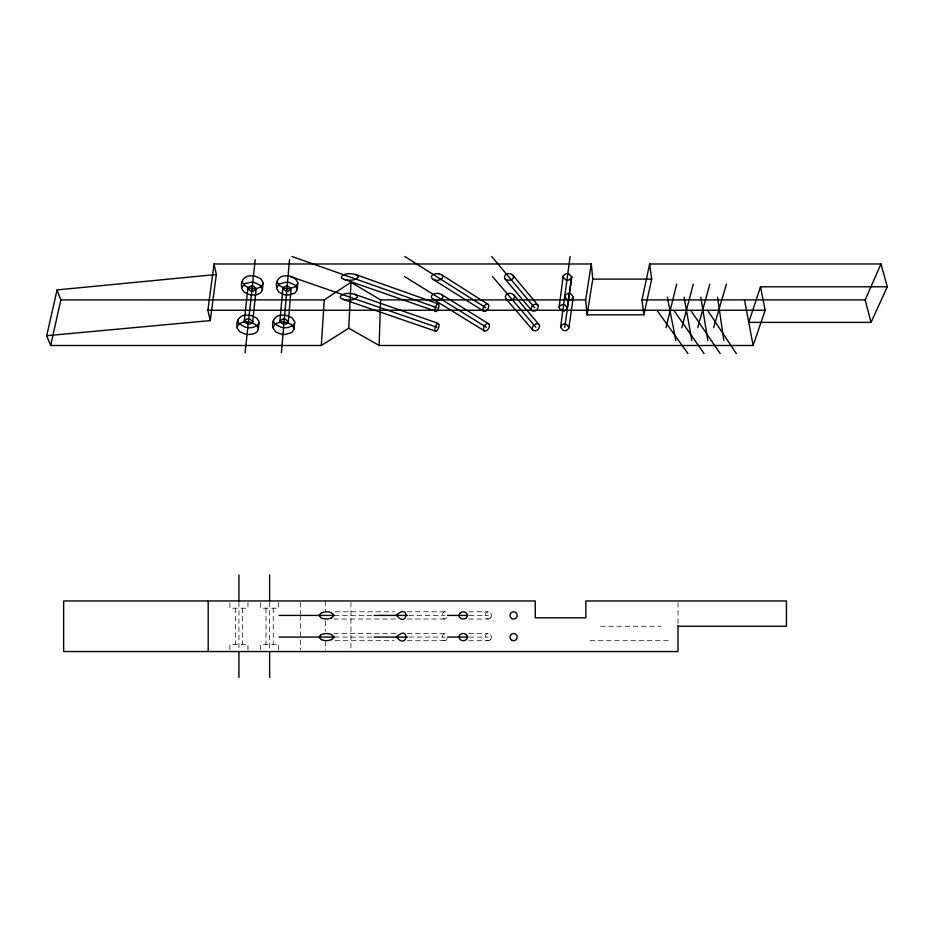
<?xml version="1.0" encoding="UTF-8"?>
<svg xmlns="http://www.w3.org/2000/svg" width="934" height="934" viewBox="0 0 934 934"><rect width="100%" height="100%" fill="white"/><g stroke="black" fill="none" stroke-linecap="round" stroke-linejoin="round"><path stroke-width="0.7" stroke-dasharray="4.67 3.5" d="M335.096 611.793L394.323 611.793M407.329 611.793L444.911 611.793M468.81 611.793L488.284 611.793M334.465 615.413L373.845 615.413M408.835 615.413L444.911 615.413M469.323 615.413L488.284 615.413M333.66 619.02L395.771 619.02M407.329 619.02L444.911 619.02M468.81 619.02L488.284 619.02M600.527 626.247L660.898 626.247M333.66 633.474L395.771 633.474M407.329 633.474L444.911 633.474M468.81 633.474L488.284 633.474M334.465 637.093L373.845 637.093M408.835 637.093L444.911 637.093M469.323 637.093L488.284 637.093M335.096 640.712L394.323 640.712M407.329 640.712L444.911 640.712M468.81 640.712L488.284 640.712M590.09 640.712L670.098 640.712M678.014 602.395L678.014 624.087M350.951 602.395L350.951 650.099M325.651 600.959L325.651 611.069M325.651 621.192L325.651 631.314M325.651 641.424L325.651 650.099M300.363 602.395L300.363 613.965M300.363 615.413L300.363 650.099M278.671 602.395L278.671 608.186L260.609 608.186L260.609 602.395M278.671 650.099L278.671 644.32L260.609 644.32L260.609 650.099M273.253 608.186L273.253 644.32M269.634 602.43L269.634 650.076M266.027 608.186L266.027 644.32M247.954 602.395L247.954 608.186L229.892 608.186L229.892 602.395M247.954 650.099L247.954 644.32L229.892 644.32L229.892 650.099M242.536 608.186L242.536 644.32M238.917 602.43L238.917 650.076M235.31 608.186L235.31 644.32M446.896 617.689A3.619 2.557 -90 0 1 442.985 617.783A3.619 2.557 -90 0 1 443.58 612.319A3.619 2.557 -90 0 1 447.293 614.082M447.188 638.751A3.619 2.557 -90 0 1 443.37 639.977A3.619 2.557 -90 0 1 443.171 634.455A3.619 2.557 -90 0 1 447.047 635.12M490.84 617.491A3.619 3.129 -90 0 0 488.564 611.805A3.619 3.129 -90 0 0 485.447 616.93A3.619 3.129 -90 0 0 490.84 617.491M490.84 639.171A3.619 3.129 -90 0 0 488.564 633.497A3.619 3.129 -90 0 0 485.447 638.611A3.619 3.129 -90 0 0 490.84 639.171"/><path stroke-width="1.4" d="M760.498 286.785L765.179 310.251L753.119 345.498L379.169 345.498L380.558 299.907L350.997 282.266L324.25 299.907L60.827 299.919L57.067 289.914L216.303 274.514L214.061 263.983L591.292 263.983L592.786 279.114L587.054 314.828L643.865 314.828L651.687 279.114L649.655 263.983L880.995 263.972L887.3 286.785L871.048 322.393L748.764 322.393L760.498 286.785L887.3 286.785M57.067 289.914L46.7 335.703L50.669 345.51L321.319 345.498L348.756 328.208L350.997 282.266M321.319 345.498L324.25 299.907M294.07 329.037L294.619 322.323A3.794 3.794 0 0 0 294.595 321.483L291.677 317.49L286.084 315.377A17.583 17.583 0 0 0 282.302 315.155C275.857 314.793 271.117 320.724 272.973 327.239A3.759 3.759 0 0 0 273.008 328.208L276.009 332.154L281.578 334.22A17.781 17.781 0 0 0 285.337 334.43L291.735 332.551L294.07 329.037A3.748 3.748 0 0 0 294.047 328.208L291.116 324.226L285.5 322.113A17.781 17.781 0 0 0 281.706 321.891L275.332 323.759L272.973 327.239M297.281 289.528L297.794 283.119A4.005 4.005 0 0 0 297.771 282.266L294.934 278.204L289.482 276.067A16.508 16.508 0 0 0 285.792 275.834C279.5 275.507 274.946 281.403 276.674 287.695A3.981 3.981 0 0 0 276.709 288.676L278.916 292.167L284.076 294.595A16.637 16.637 0 0 0 288.734 295.016L294.981 293.101L297.281 289.528A3.97 3.97 0 0 0 297.257 288.676L295.109 285.162L289.925 282.687A16.637 16.637 0 0 0 285.22 282.255L278.997 284.158L276.674 287.695M281.379 352.783L289.517 259.652M286.259 323.771A6.585 6.585 0 0 1 282.512 323.678L280.118 322.043A1.646 1.646 0 0 1 279.908 321.109L282.897 288.092L285.606 286.189A6.526 6.526 0 0 1 288.151 286.294L291.093 288.676M258.321 329.258L259.01 322.534A3.783 3.783 0 0 0 258.963 321.483L256.628 318.015L251.246 315.587A17.793 17.793 0 0 0 247.288 315.132C240.738 314.454 235.298 320.152 237.189 327.028A3.759 3.759 0 0 0 237.236 328.208L239.641 331.64L245.023 334.022A17.991 17.991 0 0 0 248.958 334.454C252.53 334.43 257.515 333.345 258.321 329.258A3.748 3.748 0 0 0 258.274 328.208L255.939 324.752L250.522 322.323A17.991 17.991 0 0 0 246.541 321.868C242.992 321.903 238.042 322.977 237.189 327.028M262.361 289.738L263.014 283.341A4.005 4.005 0 0 0 262.979 282.266L260.714 278.741L255.472 276.266A16.707 16.707 0 0 0 251.596 275.81C245.198 275.168 239.98 280.854 241.731 287.485A3.97 3.97 0 0 0 241.778 288.676L244.113 292.167L249.355 294.595A16.882 16.882 0 0 0 253.196 295.039C256.745 295.039 261.625 293.801 262.361 289.738A3.97 3.97 0 0 0 262.326 288.676L260.049 285.162L254.784 282.698A16.882 16.882 0 0 0 250.896 282.243L244.661 283.679L241.731 287.485M252.694 321.926L256.173 289.12A1.588 1.588 0 0 0 256.161 288.676L253.534 286.399M245.093 352.783L255.204 259.652M252.705 321.483A1.646 1.646 0 0 1 252.157 322.942L250.872 323.713A6.48 6.48 0 0 1 246.938 323.654L244.486 321.997A1.658 1.658 0 0 1 244.264 321.027L247.965 288.011L250.616 286.189A6.55 6.55 0 0 1 253.534 286.411M46.7 335.703L210.243 320.596L216.303 274.514M559.151 307.216A2.557 2.557 0 0 1 559.396 306.41L561.976 304.612A5.114 5.114 0 0 1 564.848 304.881L567.277 307.73A2.533 2.533 0 0 1 567.02 309.084L564.44 310.87A5.114 5.114 0 0 1 561.567 310.602L559.139 307.73A2.533 2.533 0 0 1 559.151 307.216L563.167 276.406M210.243 320.596L207.885 310.263L214.061 263.983M560.645 326.76L570.114 256.488M567.265 308.29L571.55 277.503M564.755 327.309L571.83 276.476M568.853 327.892L573.242 297.362M297.794 283.119L295.506 286.703L289.283 288.618A16.473 16.473 0 0 1 284.648 288.197L279.511 285.769L277.305 282.266A4.016 4.016 0 0 1 277.281 281.286M587.054 314.828L585.676 299.907L591.292 263.983M279.908 321.109L282.698 319.031A6.877 6.877 0 0 1 285.302 319.136L288.302 321.483M263.014 283.341C262.291 287.392 257.434 288.641 253.885 288.641A16.719 16.719 0 0 1 250.055 288.197L244.836 285.769L242.513 282.266A4.005 4.005 0 0 1 242.466 281.064M256.173 289.12L253.488 291.151A6.55 6.55 0 0 1 250.581 290.941L247.942 288.676A1.588 1.588 0 0 1 247.919 288.209M244.276 321.027L247.008 319.031A6.9 6.9 0 0 1 249.985 319.241L252.682 321.483M643.865 314.828L641.973 299.907L649.655 263.983M50.669 345.51L60.827 299.919M665.965 327.776L676.636 284.17M681.832 327.776L693.238 284.17M697.71 327.776L709.84 284.17M713.588 327.776L726.43 284.17M871.048 322.393L865.188 299.907L880.995 263.972M563.424 275.6L566.074 273.779A5.37 5.37 0 0 1 569.039 274.047L571.561 276.943A2.522 2.522 0 0 1 571.293 278.297L568.643 280.107A5.37 5.37 0 0 1 565.665 279.838L563.155 276.943A2.522 2.522 0 0 1 563.412 275.6M460.123 613.008L459.283 614.268A3.164 3.164 0 0 0 459.283 616.545L459.867 617.526A4.577 4.577 0 0 0 466.346 617.794M466.358 617.818L467.21 616.545A3.164 3.164 0 0 0 467.21 614.268L466.626 613.288A4.565 4.565 0 0 0 460.147 613.031M257.422 325.371L253.137 327.39A16.777 16.777 0 0 1 245.303 327.157L239.256 323.853M292.692 325.557L288.186 327.46A16.94 16.94 0 0 1 280.83 327.204L274.946 324.028A5.137 5.137 0 0 1 273.604 321.494A3.794 3.794 0 0 1 273.604 320.514M321.238 634.583L319.3 636.521A1.856 1.856 0 0 0 319.3 637.665L321.483 639.732M331.628 639.603L333.566 637.665A1.856 1.856 0 0 0 333.566 636.521L331.383 634.455M321.483 612.774L319.3 614.841A1.856 1.856 0 0 0 319.3 615.973L321.238 617.923A12.014 12.014 0 0 0 331.325 617.911M331.383 618.039L333.566 615.973A1.856 1.856 0 0 0 333.566 614.841L331.628 612.902A12.014 12.014 0 0 0 321.541 612.902M286.259 323.759L287.952 322.72A1.67 1.67 0 0 0 288.326 321.833L291.104 289.038L288.361 291.151A6.526 6.526 0 0 1 285.816 291.046L282.874 288.676M484.874 311.372L484.291 311.396A1.518 1.518 0 0 1 483.637 311.185L432.64 279.091C428.321 275.425 435.758 272.716 438.992 273.849M592.786 279.114L651.687 279.114M380.558 299.907L585.676 299.907M641.973 299.907L865.188 299.907M207.885 310.263L765.179 310.251M279.044 615.413L334.465 615.413M374.195 615.413L407.387 615.413M447.444 615.413L467.864 615.413M678.014 626.247L786.428 626.247L786.428 600.959L585.851 600.959L585.851 617.818L535.264 617.818L535.264 600.959L63.652 600.959L63.652 651.547L678.014 651.547L678.014 625.523M279.044 637.093L334.465 637.093M374.195 637.093L407.387 637.093M447.444 637.093L467.864 637.093M341.739 278.087A6.269 6.269 0 0 0 344.086 279.336L436.33 311.466A2.72 2.72 0 0 0 436.937 310.964L438.069 309.259A9.994 9.994 0 0 0 438.77 307.298L438.98 305.873A4.366 4.366 0 0 0 438.945 304.986L438.303 303.9L355.515 274.514C351.791 273.464 344.704 272.67 341.459 276.546A1.343 1.343 0 0 0 341.505 277.573L341.797 278.028M438.303 303.9L437.544 304.017A2.744 2.744 0 0 0 436.925 304.519L435.804 306.224A10.005 10.005 0 0 0 435.116 308.162L434.905 309.586A4.401 4.401 0 0 0 434.929 310.473L435.664 311.594M435.664 331.208L436.493 331.045A2.989 2.989 0 0 0 437.194 330.414L438.151 328.908A9.994 9.994 0 0 0 438.852 326.935L439.085 325.172A4.028 4.028 0 0 0 439.015 324.425L437.509 323.584A3.024 3.024 0 0 0 436.808 324.226L435.863 325.721A9.994 9.994 0 0 0 435.162 327.694L434.929 329.445A4.051 4.051 0 0 0 434.999 330.204L435.664 331.208L343.117 299.312A6.783 6.783 0 0 1 340.875 298.133L340.373 297.292A1.378 1.378 0 0 1 340.373 296.37C343.747 292.575 349.97 293.078 354.5 294.257L438.443 323.456M343.163 299.324C347.506 300.433 353.939 301.005 357.232 297.175A1.378 1.378 0 0 0 357.22 296.241L356.776 295.553A6.596 6.596 0 0 0 354.5 294.292M290.205 276.476L437.007 327.309M344.074 279.383C348.58 280.562 354.757 281.076 358.107 277.328A1.319 1.319 0 0 0 358.107 276.429L357.757 275.857M355.469 274.503L355.515 274.514A6.258 6.258 0 0 1 357.815 275.799M291.933 256.5L436.937 307.73M348.756 328.208L379.169 345.498M484.232 330.881A2.183 2.183 0 0 1 483.508 329.06L483.882 326.97A6.807 6.807 0 0 1 484.979 325.184L486.077 324.191A3.538 3.538 0 0 1 487.244 323.643L487.98 323.596A1.564 1.564 0 0 1 488.634 323.818L441.665 294.549A5.966 5.966 0 0 0 440.988 294.187A8.348 8.348 0 0 0 439.085 293.615C435.571 292.26 428.274 295.716 432.652 298.973L484.291 330.823A1.564 1.564 0 0 0 484.933 331.033L485.68 330.986A3.514 3.514 0 0 0 486.824 330.438L487.933 329.445A6.807 6.807 0 0 0 489.042 327.659L489.474 325.569A2.183 2.183 0 0 0 488.692 323.759M404.457 276.476L486.451 327.309M432.652 298.973L432.722 299.008A5.978 5.978 0 0 0 433.364 299.359M404.784 256.488L485.82 307.73M441.665 294.549C446.335 298.67 437.182 301.215 435.396 299.966A8.324 8.324 0 0 1 433.364 299.359M438.98 273.884A7.098 7.098 0 0 1 441.619 274.794L488.003 304.297A2.195 2.195 0 0 1 488.716 306.247L488.377 308.033A6.807 6.807 0 0 1 487.279 309.796L485.925 310.964A3.281 3.281 0 0 1 484.874 311.384M441.607 274.806C445.973 278.904 437.205 281.274 435.232 280.037A7.098 7.098 0 0 1 432.629 279.103M466.358 634.688L467.21 635.961A3.164 3.164 0 0 1 467.21 638.226L466.626 639.218A4.565 4.565 0 0 1 460.147 639.475L459.283 638.226A3.164 3.164 0 0 1 459.283 635.961L459.867 634.968A4.565 4.565 0 0 1 466.335 634.711M505.563 298.401C507.991 301.238 514.973 300.666 514.564 296.136C512.241 291.595 503.951 292.646 505.563 298.401L532.777 329.994A2.288 2.288 0 0 0 533.431 330.519L535.194 330.823A4.472 4.472 0 0 0 536.443 330.496L536.781 330.344A5.546 5.546 0 0 0 538.673 328.78L539.618 326.083A2.44 2.44 0 0 0 539.07 324.647L514.015 295.167M504.64 278.484C507.022 281.297 513.91 280.795 513.583 276.336C511.283 271.934 503.181 272.868 504.64 278.484L531.574 310.357A2.207 2.207 0 0 0 532.217 310.882L533.746 311.197A4.261 4.261 0 0 0 534.89 310.964L535.556 310.683A5.557 5.557 0 0 0 537.435 309.142L538.358 306.492A2.358 2.358 0 0 0 537.844 305.126L513.058 275.413M492.416 276.476L535.906 327.309M491.681 256.488L534.692 307.73M657.092 310.497L687.973 353.601M673.951 310.497L704.096 353.601M690.821 310.497L720.207 353.601M707.68 310.497L736.331 353.601M667.378 297.234L675.842 340.595M744.526 299.907L753.119 345.498M684.108 297.234L691.837 340.595M700.839 297.234L707.832 340.595M717.569 297.234L723.838 340.595M269.634 574.994L269.634 600.982M269.634 651.523L269.634 677.512M238.917 574.994L238.917 600.982M238.917 651.523L238.917 677.512M208.2 600.959L208.2 651.547M539.058 324.647A2.277 2.277 0 0 0 538.404 324.121L536.618 323.818A4.472 4.472 0 0 0 535.369 324.145L535.03 324.296A5.546 5.546 0 0 0 533.151 325.849L532.205 328.546A2.452 2.452 0 0 0 532.765 330.006M239.326 323.783A4.507 4.507 0 0 1 237.878 320.304M537.844 305.126A2.207 2.207 0 0 0 537.19 304.601L535.649 304.286A4.261 4.261 0 0 0 534.493 304.519L533.839 304.799A5.557 5.557 0 0 0 531.971 306.34L531.037 308.979A2.358 2.358 0 0 0 531.563 310.368M488.003 304.297A1.518 1.518 0 0 0 487.361 304.075L486.766 304.099A3.292 3.292 0 0 0 485.715 304.519L484.361 305.687A6.807 6.807 0 0 0 483.275 307.438L482.843 309.189A2.195 2.195 0 0 0 483.578 311.256M294.712 322.335A4.763 4.763 0 0 1 292.646 325.487M259.068 322.545A4.495 4.495 0 0 1 257.399 325.336M321.273 634.676A12.014 12.014 0 0 1 331.325 634.595M331.593 639.51A12.014 12.014 0 0 1 321.541 639.592M396.448 615.191C407.528 629.318 410.411 602.115 396.448 615.191M396.448 636.871C407.399 650.998 410.551 623.795 396.448 636.871M561.042 325.686L560.902 325.954A2.627 2.627 0 0 0 560.634 327.309L563.085 330.251A5.079 5.079 0 0 0 566.331 330.449L568.608 328.71A2.627 2.627 0 0 0 568.876 327.309L566.413 324.39A5.079 5.079 0 0 0 563.167 324.191L561.042 325.686M565.175 295.121L565.023 295.389A2.615 2.615 0 0 0 564.755 296.767L567.3 299.744A5.324 5.324 0 0 0 570.651 299.942L572.986 298.18A2.615 2.615 0 0 0 573.254 296.767L570.709 293.801A5.37 5.37 0 0 0 567.709 293.533L565.175 295.121M511.774 640.222A3.619 3.619 0 0 0 517.191 637.093A3.619 3.619 0 0 0 511.774 633.964A3.619 3.619 0 0 0 511.774 640.222M511.774 618.541A3.619 3.619 0 0 0 517.191 615.413A3.619 3.619 0 0 0 511.774 612.284A3.619 3.619 0 0 0 511.774 618.541"/></g></svg>
